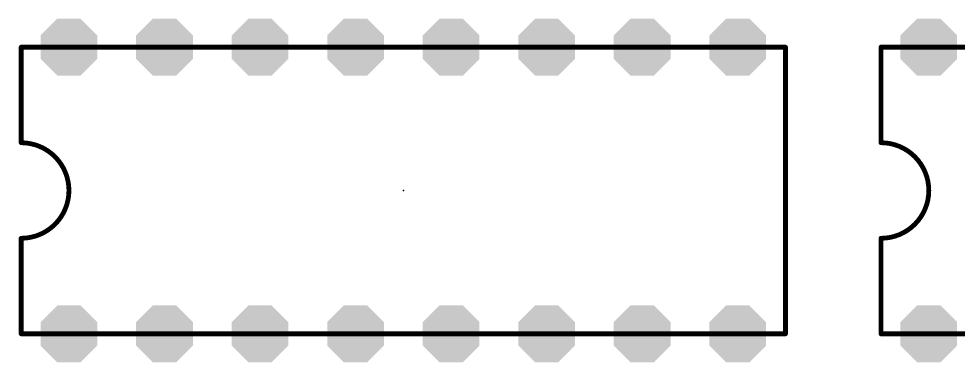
# Model space of a CAD drawing. Extents: x -5 to 105, y 0 to 80.
# Drawn here: x 46.93 to 71.9, y 34.81 to 43.93 of the extents above; entities that cross this region are included whole.
import ezdxf

# ---------------------------------------------------------------- set-up
doc = ezdxf.new("R2010")
doc.units = 0
for name, color, linetype in [('17', 82, 'CONTINUOUS'), ('21', 253, 'CONTINUOUS'), ('23', 7, 'CONTINUOUS')]:
    doc.layers.add(name, color=color, linetype=linetype)

# ---------------------------------------------------------------- blocks, each defined once
blk = doc.blocks.new('OCTAGONP')
at = {"const_width": 0.5}
blk.add_lwpolyline([(-0.25, -0.1036), (-0.25, 0.1036), (-0.1036, 0.25), (0.1036, 0.25), (0.25, 0.1036), (0.25, -0.1036), (0.1036, -0.25), (-0.1036, -0.25), (-0.25, -0.1036), (-0.25, 0.1036)], dxfattribs=at)

msp = doc.modelspace()

# ---------------------------------------------------------------- linework, layer by layer
at = {"layer": '21'}
for points, const_width in [([(47.0218, 43.18, 1), (46.9582, 43.18)], 0.0635), ([(46.99, 43.2118, 1), (46.99, 43.1482)], 0.0635), ([(67.3418, 43.18, 1), (67.2782, 43.18)], 0.0635), ([(67.31, 43.1482, 1), (67.31, 43.2118)], 0.0635), ([(69.85, 43.2118, 1), (69.85, 43.1482)], 0.0635), ([(69.8818, 43.18, 1), (69.8183, 43.18)], 0.0635), ([(46.9582, 40.64, 1), (47.0218, 40.64)], 0.0635), ([(46.99, 40.6718, 1), (46.99, 40.6082)], 0.0635), ([(46.99, 38.1, 1), (46.99, 40.64)], 0.127), ([(69.85, 40.6718, 1), (69.85, 40.6082)], 0.0635), ([(69.85, 38.1, 1), (69.85, 40.64)], 0.127), ([(69.8183, 40.64, 1), (69.8818, 40.64)], 0.0635), ([(47.0218, 38.1, 1), (46.9582, 38.1)], 0.0635), ([(46.99, 38.1318, 1), (46.99, 38.0682)], 0.0635), ([(69.85, 38.1318, 1), (69.85, 38.0682)], 0.0635), ([(69.8818, 38.1, 1), (69.8183, 38.1)], 0.0635), ([(46.9582, 35.56, 1), (47.0218, 35.56)], 0.0635), ([(46.99, 35.5918, 1), (46.99, 35.5282)], 0.0635), ([(67.2782, 35.56, 1), (67.3418, 35.56)], 0.0635), ([(67.31, 35.5282, 1), (67.31, 35.5918)], 0.0635), ([(69.85, 35.5918, 1), (69.85, 35.5282)], 0.0635), ([(69.8183, 35.56, 1), (69.8818, 35.56)], 0.0635)]:
    msp.add_lwpolyline(points, format="xyb", dxfattribs=dict(at, const_width=const_width))
at = {"layer": '21', "const_width": 0.127}
for points in [[(46.99, 43.18), (67.31, 43.18)], [(46.99, 40.64), (46.99, 43.18)], [(67.31, 43.18), (67.31, 35.56)], [(69.85, 43.18), (90.17, 43.18)], [(69.85, 40.64), (69.85, 43.18)], [(46.99, 35.56), (46.99, 38.1)], [(69.85, 35.56), (69.85, 38.1)], [(67.31, 35.56), (46.99, 35.56)], [(90.17, 35.56), (69.85, 35.56)]]:
    msp.add_lwpolyline(points, dxfattribs=at)
at = {"layer": '23'}
msp.add_point((57.15, 39.37), dxfattribs=at)

# ---------------------------------------------------------------- block references
at = {"layer": '17', "xscale": 1.508, "yscale": 1.508}
for p, rotation in [((48.26, 43.18), 180), ((48.26, 43.18), 180), ((50.8, 43.18), 180), ((50.8, 43.18), 180), ((53.34, 43.18), 90), ((53.34, 43.18), 90), ((55.88, 43.18), 90), ((55.88, 43.18), 90), ((58.42, 43.18), 90), ((58.42, 43.18), 90), ((60.96, 43.18), 90), ((60.96, 43.18), 90), ((63.5, 43.18), 180), ((63.5, 43.18), 180), ((66.04, 43.18), 180), ((66.04, 43.18), 180), ((71.12, 43.18), 180), ((71.12, 43.18), 180), ((48.26, 35.56), 180), ((48.26, 35.56), 180), ((50.8, 35.56), 180), ((50.8, 35.56), 180), ((53.34, 35.56), 90), ((53.34, 35.56), 90), ((55.88, 35.56), 90), ((55.88, 35.56), 90), ((58.42, 35.56), 90), ((58.42, 35.56), 90), ((60.96, 35.56), 90), ((60.96, 35.56), 90), ((63.5, 35.56), 180), ((63.5, 35.56), 180), ((66.04, 35.56), 180), ((66.04, 35.56), 180), ((71.12, 35.56), 180), ((71.12, 35.56), 180)]:
    msp.add_blockref('OCTAGONP', p, dxfattribs=dict(at, rotation=rotation))

doc.saveas('drawing.dxf')
